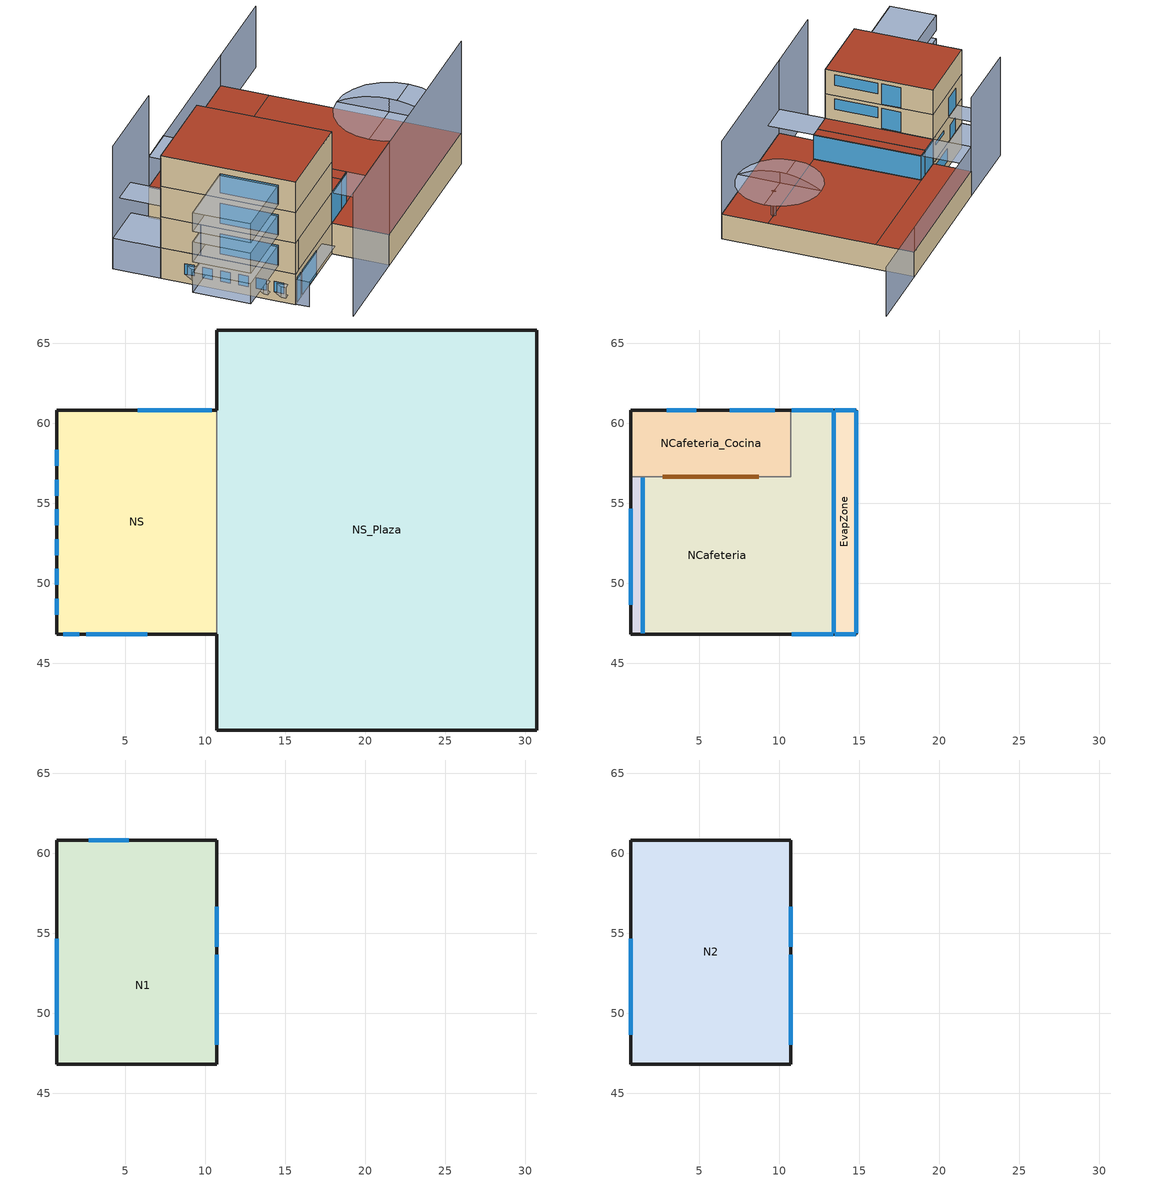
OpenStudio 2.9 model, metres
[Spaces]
NS
 floor ground (NCaf_N1_N2_PisoTechos): 10.71,60.83 10.71,46.83 0.71,46.83 0.71,60.83 z0
 wall outside (NS_Envolvente): 10.71,60.83 0.71,60.83 0.71,46.83 10.71,46.83 z0:3.5
 wall to NS_Plaza (NS_MuroContencion): 10.71,46.83 10.71,60.83 z0:3.5
 window (Ventanas): 10.41,60.83 5.76,60.83 z1:2.75; 0.71,49.04 0.71,48.04 / 0.71,50.9 0.71,49.9 / 0.71,52.76 0.71,51.76 / 0.71,54.62 0.71,53.62 / 0.71,56.48 0.71,55.48 / 0.71,58.34 0.71,57.34 z1:2.2; 1.11,46.83 2.11,46.83 / 2.56,46.83 6.38,46.83 z0.1:2.88
NS_Plaza
 floor ground (NCaf_N1_N2_PisoTechos): 30.71,65.83 30.71,40.83 10.71,40.83 10.71,65.83 z0
 wall ground (NCaf_N1_N2_Muros): 10.71,46.83 10.71,40.83 30.71,40.83 30.71,65.83 10.71,65.83 10.71,60.83 z0:3.5
 roof outside (NCaf_N1_N2_PisoTechos): 30.71,60.83 30.71,65.83 10.71,65.83 10.71,60.83 z3.5; 30.71,40.83 30.71,46.83 10.71,46.83 10.71,40.83 z3.5; 30.71,46.83 30.71,60.83 14.81,60.83 14.81,46.83 z3.5
NCafeteria
 floor to NS (NCaf_N1_N2_PisoTechos): 10.71,56.66 10.71,46.83 1.46,46.83 1.46,56.66 z3.5
 floor to NS_Plaza (NCaf_N1_N2_PisoTechos): 13.41,60.83 13.41,46.83 10.71,46.83 10.71,60.83 z3.5
 wall outside (NCaf_N1_N2_Muros): 13.41,60.83 10.71,60.83 / 1.46,46.83 13.41,46.83 z3.5:7
 wall to NCafeteria_Cocina (NCaf_N1_N2_Muros): 10.71,60.83 10.71,56.66 1.46,56.66 z3.5:7
 wall to EvapZone2 (NCaf_N1_N2_Muros): 1.46,56.66 1.46,46.83 z3.5:7
 wall to EvapZone (NCaf_N1_N2_Muros): 13.41,46.83 13.41,60.83 z3.5:7
 window (Ventanas): 10.76,46.83 13.36,46.83 / 13.36,60.83 10.76,60.83 z3.55:6.95
 window inside (Ventanas): 13.41,46.88 13.41,60.78 / 1.46,56.61 1.46,46.88 z3.55:6.95
 door inside (Exterior Door): 8.71,56.66 2.71,56.66 z3.5:6.5
 roof outside (NCaf_N1_N2_PisoTechos): 13.41,46.83 13.41,60.83 10.71,60.83 10.71,46.83 z7
NCafeteria_Cocina
 floor to NS (NCaf_N1_N2_PisoTechos): 10.71,60.83 10.71,56.66 0.71,56.66 0.71,60.83 z3.5
 wall outside (NCaf_N1_N2_Muros): 10.71,60.83 0.71,60.83 0.71,56.66 z3.5:7
 wall to EvapZone2 (NCaf_N1_N2_Muros): 0.71,56.66 1.46,56.66 z3.5:7
 window (Ventanas): 4.79,60.83 2.95,60.83 z3.6:5.6; 9.71,60.83 6.91,60.83 z5.6:6
EvapZone2
 floor to NS: 1.46,56.66 1.46,46.83 0.71,46.83 0.71,56.66 z3.5
 wall outside (NCaf_N1_N2_Muros): 0.71,56.66 0.71,46.83 1.46,46.83 z3.5:7
 window (Ventanas): 0.71,54.66 0.71,48.66 z4.11:6.39
EvapZone
 floor to NS_Plaza (NCaf_N1_N2_PisoTechos): 14.81,60.83 14.81,46.83 13.41,46.83 13.41,60.83 z3.5
 wall outside (NCaf_N1_N2_Muros): 13.41,46.83 14.81,46.83 14.81,60.83 13.41,60.83 z3.5:7
 window (Ventanas): 14.81,46.88 14.81,60.78 / 13.46,46.83 14.76,46.83 / 14.76,60.83 13.46,60.83 z3.55:6.95
 roof outside (NCaf_N1_N2_PisoTechos): 14.81,46.83 14.81,60.83 13.41,60.83 13.41,46.83 z7
N1
 floor to EvapZone2 (NCaf_N1_N2_PisoTechos): 1.46,56.66 1.46,46.83 0.71,46.83 0.71,56.66 z7
 floor to NCafeteria_Cocina (NCaf_N1_N2_PisoTechos): 10.71,60.83 10.71,56.66 0.71,56.66 0.71,60.83 z7
 floor to NCafeteria (NCaf_N1_N2_PisoTechos): 10.71,56.66 10.71,46.83 1.46,46.83 1.46,56.66 z7
 wall outside (NCaf_N1_N2_Muros): 10.71,46.83 10.71,60.83 0.71,60.83 0.71,46.83 10.71,46.83 z7:10.5
 window (Ventanas): 10.71,54.16 10.71,56.66 z7.1:10; 10.71,48.04 10.71,53.66 z8.5:10; 5.21,60.83 2.71,60.83 z7.1:9.7; 0.71,54.66 0.71,48.66 z7.61:9.89
N2
 floor to N1 (NCaf_N1_N2_PisoTechos): 10.71,60.83 10.71,46.83 0.71,46.83 0.71,60.83 z10.5
 wall outside (NCaf_N1_N2_Muros): 10.71,46.83 10.71,60.83 0.71,60.83 0.71,46.83 10.71,46.83 z10.5:14
 window (Ventanas): 10.71,54.16 10.71,56.66 z10.6:13.5; 10.71,48.04 10.71,53.66 z12:13.5; 0.71,54.66 0.71,48.66 z11.11:13.25
 roof outside (NCaf_N1_N2_PisoTechos): 10.71,46.83 10.71,60.83 0.71,60.83 0.71,46.83 z14
shading: 0.71,52.76 0.01,51.76 / 0.71,58.34 0.01,57.34 / 0.01,57.34 0.01,56.88 / 0.71,56.48 0.01,55.48 / 0.01,55.48 0.01,55.02 / 0.71,54.62 0.01,53.62 / 0.01,53.62 0.01,53.16 / 0.01,51.76 0.01,51.3 / 0.71,50.9 0.01,49.9 / 0.01,49.9 0.01,49.44 / 0.71,49.04 0.01,48.04 / 0.01,48.04 0.01,47.58 z1:2.2; 0.71,65.83 10.71,65.83 / 10.71,40.83 0.71,40.83 z0:14; 0.71,60.83 0.71,65.83 z0:3.5; -6.89,54.66 0.71,54.66 / 0.71,48.66 -6.89,48.66 z4.11:6.39; -6.89,54.66 0.71,54.66 / 0.71,48.66 -6.89,48.66 z7.61:9.89; -6.89,54.66 0.71,54.66 / 0.71,48.66 -6.89,48.66 z11.11:13.25; 0.71,45.43 0.71,46.83 z0.04:2.88; 30.71,40.83 10.71,40.83 z3.5:14; 30.71,65.83 40.43,65.83 z0:7; 10.71,65.83 30.71,65.83 / 29.01,46.83 28.71,46.83 / 28.71,46.53 28.71,46.83 / 28.71,46.83 28.41,46.83 / 28.71,46.83 28.71,47.13 z3.5:7; 14.81,65.83 14.81,60.83 10.71,60.83 10.71,65.83 z7; 5.46,65.83 5.46,60.83 2.46,60.83 2.46,65.83 z7.1; 5.71,65.83 5.71,60.83 0.71,60.83 0.71,65.83 z3.5; 0.71,54.66 0.71,48.66 -6.89,48.66 -6.89,54.66 z6.39; 0.71,48.66 0.71,54.66 -6.89,54.66 -6.89,48.66 z4.11; 0.71,48.66 0.71,54.66 -6.89,54.66 -6.89,48.66 z7.61; 0.71,54.66 0.71,48.66 -6.89,48.66 -6.89,54.66 z9.89; 0.71,54.66 0.71,48.66 -6.89,48.66 -6.89,54.66 z13.25; 0.71,48.66 0.71,54.66 -6.89,54.66 -6.89,48.66 z11.11; 0.71,56.88 0.71,58.34 0.01,57.34 0.01,56.88 z2.2; 0.71,58.34 0.71,56.88 0.01,56.88 0.01,57.34 z1; 0.71,55.02 0.71,56.48 0.01,55.48 0.01,55.02 z2.2; 0.71,56.48 0.71,55.02 0.01,55.02 0.01,55.48 z1; 0.71,53.16 0.71,54.62 0.01,53.62 0.01,53.16 z2.2; 0.71,54.62 0.71,53.16 0.01,53.16 0.01,53.62 z1; 0.71,51.3 0.71,52.76 0.01,51.76 0.01,51.3 z2.2; 0.71,52.76 0.71,51.3 0.01,51.3 0.01,51.76 z1; 0.71,49.44 0.71,50.9 0.01,49.9 0.01,49.44 z2.2; 0.71,50.9 0.71,49.44 0.01,49.44 0.01,49.9 z1; 0.71,47.58 0.71,49.04 0.01,48.04 0.01,47.58 z2.2; 0.71,49.04 0.71,47.58 0.01,47.58 0.01,48.04 z1; 7.78,46.83 7.78,45.43 0.71,45.43 0.71,46.83 z2.88; 14.81,46.83 14.81,40.83 10.71,40.83 10.71,46.83 z7; 26.66,46.83,8.5 26.66,45.88,8.46 26.66,44.93,8.33 26.66,44,8.12 26.66,43.1,7.82 26.66,42.22,7.45 26.66,41.38,7 26.66,46.83,7; 26.66,41.38 26.66,46.83 21.21,46.83 21.4,45.42 21.94,44.1 22.81,42.98 23.93,42.11 25.25,41.57 z7; 26.66,46.83 26.66,52.28 25.25,52.09 23.93,51.55 22.81,50.68 21.94,49.55 21.4,48.24 21.21,46.83 z7; 26.66,46.83,8.5 26.66,46.83,7 26.66,52.28,7 26.66,51.44,7.45 26.66,50.56,7.82 26.66,49.66,8.12 26.66,48.73,8.33 26.66,47.78,8.46; 26.66,41.38 28.07,41.57 29.39,42.11 30.51,42.98 31.38,44.1 31.92,45.42 32.11,46.83 26.66,46.83 z7; 32.11,46.83 31.92,48.24 31.38,49.55 30.51,50.68 29.39,51.55 28.07,52.09 26.66,52.28 26.66,46.83 z7
[Building]
Building 1: North Axis {deg}=6.8
[Site]
Temixco: Latitude {deg}=18.85; Longitude {deg}=-99.14; Time Zone {hr}=-6; Elevation {m}=1280
[ClimateZones]
Climate Zone Institution Name 2=CEC; Climate Zone Document Name 2=California Climate Zone Descriptions; Climate Zone Document Year 2=1995
[Material] Roughness=Smooth; Thermal Absorptance=0.9
Name | Thickness {m} | Conductivity {W/m-K} | Density {kg/m3} | Specific Heat {J/kg-K} | Solar Absorptance | Visible Absorptance
14cmTabique | 0.14 | 0.7 | 1970 | 800 | 0.7 | 0.7
16cmCAD | 0.16 | 2 | 2400 | 1000 | 0.4 | 0.4
20cmCAD | 0.2 | 2 | 2400 | 1000 | 0.4 | 0.4
70cmCAD | 0.7 | 2 | 2400 | 1000 | 0.4 | 0.4
F08 Metal surface | 0.0008 | 45.28 | 7824 | 500 | 0.7 | 0.7
[WindowMaterial:SimpleGlazingSystem]
SGSWM_Single3mm: U-Factor {W/m2-K}=5.705; Solar Heat Gain Coefficient=0.76; Visible Transmittance=0.752
[Construction]
Exterior Door: F08 Metal surface
NCaf_N1_N2_Muros: 14cmTabique
NCaf_N1_N2_PisoTechos: 16cmCAD
NS_Envolvente: 20cmCAD
NS_MuroContencion: 70cmCAD
Ventanas: SGSWM_Single3mm
[ThermalZone] Use Ideal Air Loads=No
Thermal Zone: N1; Thermal Zone: N2; Thermal Zone: NCafeteria; Thermal Zone: NCafeteria_Cocina; Thermal Zone: NS; Thermal Zone: EvapZone2; Thermal Zone: EvapZone; Thermal Zone: NS_Plaza
[Sizing:Zone] Zone Cooling Design Supply Air Temperature Input Method=SupplyAirTemperature; Zone Cooling Design Supply Air Temperature {C}=14; Zone Cooling Design Supply Air Temperature Difference {deltaC}=11.11; Zone Heating Design Supply Air Temperature Input Method=SupplyAirTemperature; Zone Heating Design Supply Air Temperature {C}=40; Zone Heating Design Supply Air Temperature Difference {deltaC}=11.11; Zone Cooling Design Supply Air Humidity Ratio {kg-H2O/kg-air}=0.0085; Zone Heating Design Supply Air Humidity Ratio {kg-H2O/kg-air}=0.008; Cooling Design Air Flow Method=DesignDay; Heating Design Air Flow Method=DesignDay; Account for Dedicated Outdoor Air System=No; Dedicated Outdoor Air System Control Strategy=NeutralSupplyAir; Dedicated Outdoor Air Low Setpoint Temperature for Design {C}=autosize; Dedicated Outdoor Air High Setpoint Temperature for Design {C}=autosize
Thermal Zone: N1; Thermal Zone: N2; Thermal Zone: NCafeteria; Thermal Zone: NCafeteria_Cocina; Thermal Zone: NS; Thermal Zone: EvapZone2; Thermal Zone: EvapZone; Thermal Zone: NS_Plaza
[Space]
Name | Thermal Zone | Building Story
N1 | Thermal Zone: N1
N2 | Thermal Zone: N2
NCafeteria | Thermal Zone: NCafeteria
NCafeteria_Cocina | Thermal Zone: NCafeteria_Cocina
NS | Thermal Zone: NS
EvapZone2 | Thermal Zone: EvapZone2 | Building Story 1
EvapZone | Thermal Zone: EvapZone | Building Story 2
NS_Plaza | Thermal Zone: NS_Plaza | Building Story 3
[InternalMass:Definition] Construction=NCaf_N1_N2_Muros; Design Level Calculation Method=SurfaceArea
Name | Surface Area {m2}
Interior Partition Surface 1 Definition; Interior Partition Surface 3 Definition | 7
Interior Partition Surface 2 Definition; Interior Partition Surface 4 Definition | 3.5
[InternalMass] Space or SpaceType=NCafeteria_Cocina; Multiplier=1
Name | Internal Mass Definition
Interior Partition Surface 1 | Interior Partition Surface 1 Definition
Interior Partition Surface 2 | Interior Partition Surface 2 Definition
Interior Partition Surface 3 | Interior Partition Surface 3 Definition
Interior Partition Surface 4 | Interior Partition Surface 4 Definition
[BuildingStory] Nominal Z Coordinate {m}=0; Nominal Floor to Floor Height {m}=3.5
Building Story 1; Building Story 2; Building Story 3
